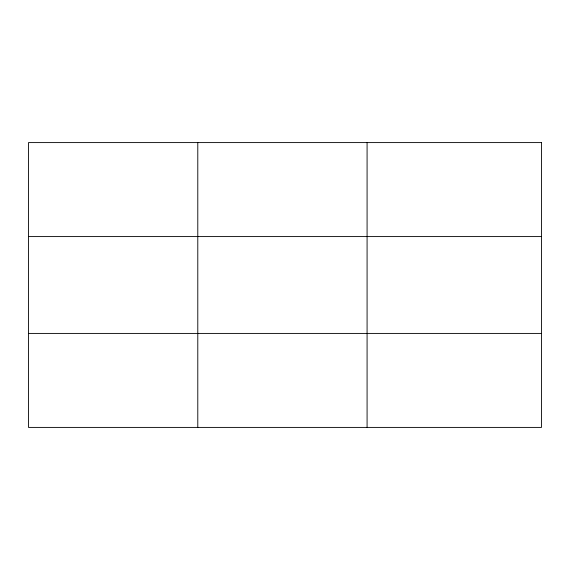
<?xml version="1.0" encoding="UTF-8"?>
<svg xmlns="http://www.w3.org/2000/svg" width="570" height="570" viewBox="0 0 570 570"><rect width="100%" height="100%" fill="white"/><g stroke="black" fill="none" stroke-linecap="round" stroke-linejoin="round"><path stroke-width="0.85" d="M197.79 142.593L197.79 427.407M367.08 142.593L367.08 427.407M28.5 236.586L541.5 236.586M28.5 333.414L541.5 333.414M541.5 142.593L28.5 142.593L28.5 427.407L541.5 427.407L541.5 142.593"/></g></svg>
